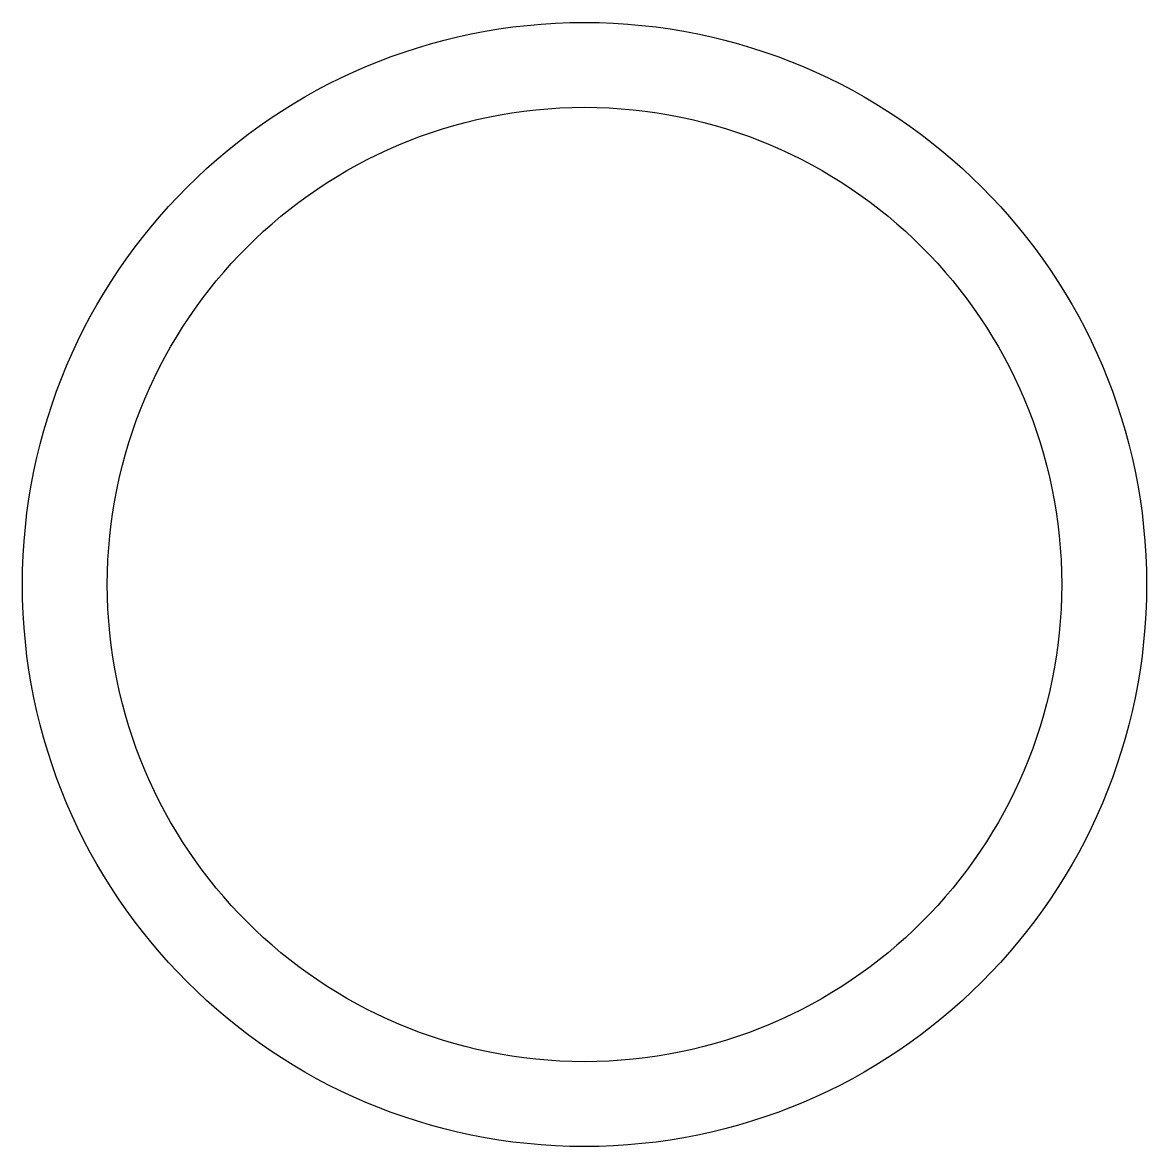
# Model space of a CAD drawing. Extents: x -21.2 to 21.2, y 0 to 42.4.
import ezdxf

# ---------------------------------------------------------------- set-up
doc = ezdxf.new("R2010")
doc.units = 0

msp = doc.modelspace()

# ---------------------------------------------------------------- linework, layer by layer
for radius in [21.2, 18]:
    msp.add_circle((0, 21.2), radius)

doc.saveas('drawing.dxf')
